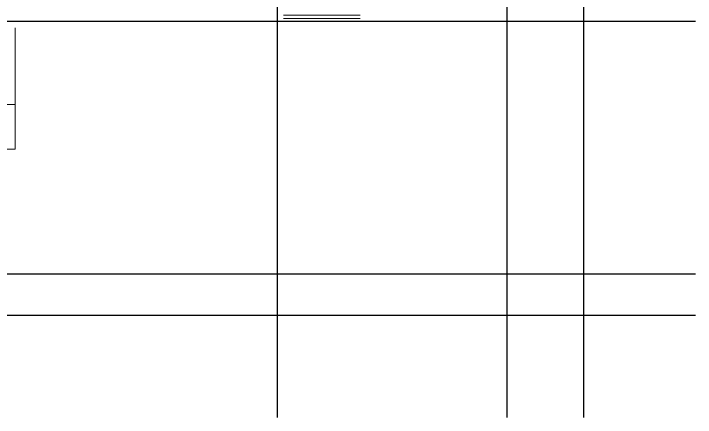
# Model space of a CAD drawing. Extents: x 534658 to 605938, y 404593 to 454993.
# Drawn here: x 576773 to 587448, y 421221 to 427546 of the extents above; entities that cross this region are included whole.
import ezdxf

# ---------------------------------------------------------------- set-up
doc = ezdxf.new("R2010")
doc.units = 0
doc.header["$LTSCALE"] = 1000
doc.header["$MEASUREMENT"] = 0
doc.layers.add('0_栏杆', color=163, linetype='Continuous', lineweight=5)
doc.layers.add('DOTE', color=1, linetype='Continuous')

msp = doc.modelspace()

# ---------------------------------------------------------------- linework, layer by layer
at = {"layer": '0_栏杆'}
for p, q in [((582198, 427521), (580998, 427521)), ((582198, 427471), (580998, 427471)), ((576798, 427321), (576798, 426121)), ((576798, 426121), (574298, 426121)), ((576798, 426121), (576798, 425421)), ((576798, 425421), (574298, 425421))]:
    msp.add_line(p, q, dxfattribs=at)
at = {"layer": 'DOTE', "ltscale": 0.5}
for p, q in [((585698, 443771), (585698, 421221)), ((580898, 434621), (580898, 421221)), ((584498, 434621), (584498, 421221)), ((587448, 427421), (570898, 427421)), ((570898, 423471), (587448, 423471)), ((567298, 422820), (587448, 422820))]:
    msp.add_line(p, q, dxfattribs=at)

doc.saveas('drawing.dxf')
